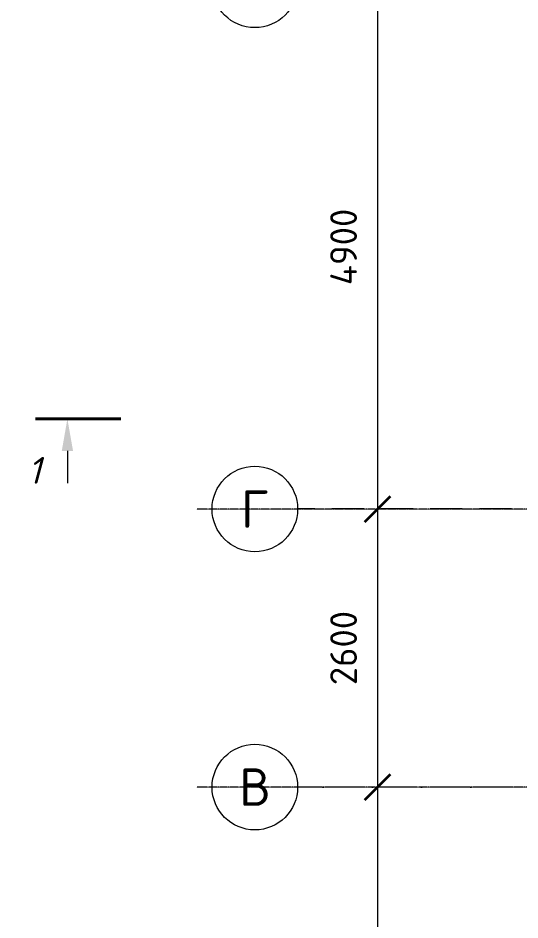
# Model space of a CAD drawing. Header units: millimetres. Extents: x -5016 to 22834, y -6019 to 18943.
# Drawn here: x -5016 to -320, y 5058 to 13490 of the extents above; entities that cross this region are included whole.
import ezdxf
from ezdxf.enums import TextEntityAlignment as Align

# ---------------------------------------------------------------- set-up
doc = ezdxf.new("R2010")
doc.units = ezdxf.units.MM
for name, pattern in [('ОВ_ШП', [460, 300, -80, 0, -80]), ('Осевая 12-2-2', [16, 12, -2, 0, -2]), ('Пунктир 2-1_5', [3.5, 2, -1.5])]:
    doc.linetypes.add(name, pattern=pattern)
for name, color, linetype, lineweight in [('G-ANNO-SYMB', 8, 'Continuous', 13), ('S-GRID', 8, 'Continuous', 13), ('АР_подложка', 8, 'Continuous', 13), ('ОВ_размеры', 7, 'Continuous', 13)]:
    doc.layers.add(name, color=color, linetype=linetype, lineweight=lineweight)
doc.styles.add('GOST', font='isocpeur.ttf', dxfattribs={"width": 0.9})
doc.styles.add('ISOCPEUR_I', font='isocpeui.ttf', dxfattribs={"height": 250})

# ---------------------------------------------------------------- blocks, each defined once
blk = doc.blocks.new('Разрез - Номер спереди-3576-Этаж 1 - Планировка')
at = {"layer": 'G-ANNO-SYMB'}
blk.add_hatch(color=256, dxfattribs=at).paths.add_polyline_path([(2.471, -3), (3, 0), (3.529, -3)])
at = {"layer": 'G-ANNO-SYMB', "lineweight": 40}
blk.add_line((0, 0), (8, 0), dxfattribs=at)
at = {"layer": 'G-ANNO-SYMB'}
blk.add_line((3, -3), (3, -6), dxfattribs=at)
blk = doc.blocks.new('АР_План_1_этажа')
at = {"layer": 'G-ANNO-SYMB', "linetype": 'Пунктир 2-1_5'}
blk.add_line((-2685.7, 14415.3), (-2157.4, 14415.3), dxfattribs=at)
at = {"layer": 'S-GRID', "color": 251, "linetype": 'Осевая 12-2-2', "true_color": 0x646464}
for p, q in [((23375.6, 13572.6), (-1176.1, 13572.6)), ((23375.6, 10972.6), (-1176.1, 10972.6))]:
    blk.add_line(p, q, dxfattribs=at)
at = {"layer": 'G-ANNO-SYMB', "xscale": 99.99999999999993, "yscale": 99.99999999999993, "zscale": 99.99999999999993}
blk.add_blockref('Разрез - Номер спереди-3576-Этаж 1 - Планировка', (-2685.7, 14415.3), dxfattribs=at)
at = {"layer": 'G-ANNO-SYMB', "insert": (-2758, 14059.2), "char_height": 250, "width": 160.337, "attachment_point": 1, "style": 'ISOCPEUR_I', "bg_fill": 3, "box_fill_scale": 0, "bg_fill_color": 256, "bg_fill_true_color": 3254780160, "bg_fill_transparency": 256}
blk.add_mtext('\\fISOCPEUR|b0|i1|c204|p34|;1', dxfattribs=at)

msp = doc.modelspace()

# ---------------------------------------------------------------- block references
at = {"layer": 'АР_подложка'}
msp.add_blockref('АР_План_1_этажа', (-2168, -4673), dxfattribs=at)

# ---------------------------------------------------------------- next in the draw order: linework, layer by layer
at = {"layer": 'ОВ_размеры'}
for points in [[(-1650, 8900), (-1650, 13800)], [(-1650, 6300), (-1650, 8900)], [(-1650, 1100), (-1650, 6300)]]:
    msp.add_lwpolyline(points, dxfattribs=at)
at = {"layer": 'ОВ_размеры', "lineweight": 35}
for points in [[(-1770, 8780), (-1530, 9020)], [(-1770, 6180), (-1530, 6420)]]:
    msp.add_lwpolyline(points, dxfattribs=at)
at = {"layer": 'ОВ_размеры', "linetype": 'ОВ_ШП'}
for points in [[(-400, 8900), (-2400, 8900)], [(-400, 6300), (-2400, 6300)]]:
    msp.add_lwpolyline(points, dxfattribs=at)
at = {"layer": 'ОВ_размеры'}
for centre in [(-2800, 13800), (-2800, 8900), (-2800, 6300)]:
    msp.add_circle(centre, 400, dxfattribs=at)

# ---------------------------------------------------------------- next in the draw order: texts
at = {"layer": 'ОВ_размеры', "style": 'GOST'}
for s, p in [('4900', (-1770, 11350)), ('2600', (-1770, 7600))]:
    msp.add_text(s, height=250, rotation=90, dxfattribs=at).set_placement(p, align=Align.BOTTOM_CENTER)
for s, p in [('Г', (-2800, 8900)), ('В', (-2800, 6300))]:
    msp.add_text(s, height=350, dxfattribs=at).set_placement(p, align=Align.MIDDLE_CENTER)

doc.saveas('drawing.dxf')
